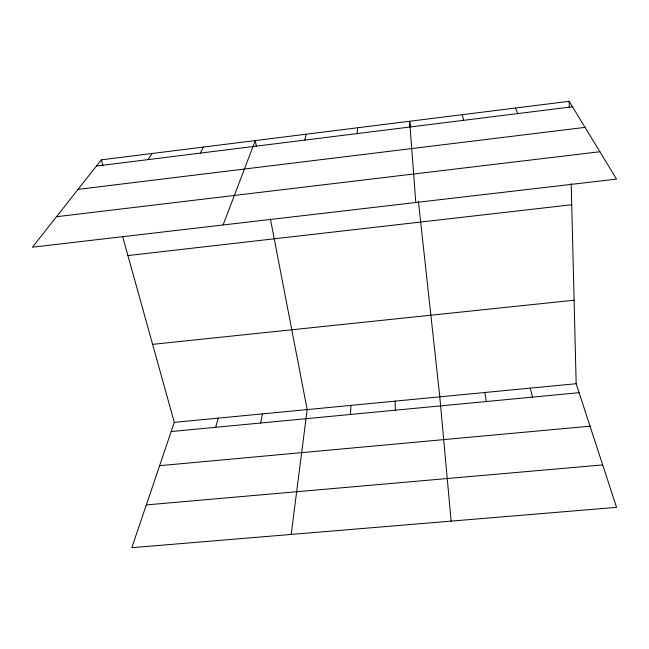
<?xml version="1.0" encoding="UTF-8"?>
<svg xmlns="http://www.w3.org/2000/svg" width="649" height="649" viewBox="0 0 649 649"><rect width="100%" height="100%" fill="white"/><g stroke="black" fill="none" stroke-linecap="round" stroke-linejoin="round"><path stroke-width="0.97" d="M350.46 414.476L350.979 405.374M357.153 133.58L357.64 127.772M291.182 534.435L307.18 409.584L270.39 218.891M260.638 423.026L262.464 413.892M304.795 140.095L306.182 134.213M215.703 427.31L218.178 418.151M122.523 236.147L174.297 422.369L131.828 547.691L616.55 507.356L576.166 383.713L571.201 183.618M223.094 224.976L255.276 140.582L256.42 146.512M200.225 153.115L203.397 147.072M148.037 159.613L152.077 153.488M101.317 159.841L32.45 247.204L616.542 179.1L569.157 101.309L101.317 159.841L102.923 165.625M96.425 166.047L572.483 106.769M78.042 189.37L585.041 127.382M56.479 216.717L599.871 151.736M127.918 255.56L571.72 204.735M152.604 344.359L574.089 300.211M174.297 422.369L576.166 383.713M171.182 431.544L579.095 392.694M159.622 465.674L590.038 426.198M146.325 504.914L602.686 464.911M515.411 108.034L517.748 113.583M530.282 388.126L532.505 397.131M462.242 114.686L463.621 120.325M484.827 392.499L486.344 401.528M410.314 127.236L409.657 121.266L415.798 202.504M418.386 201.028L439.795 396.831L451.128 521.123M569.157 101.309L569.311 107.32M395.184 401.123L395.33 410.2"/></g></svg>
